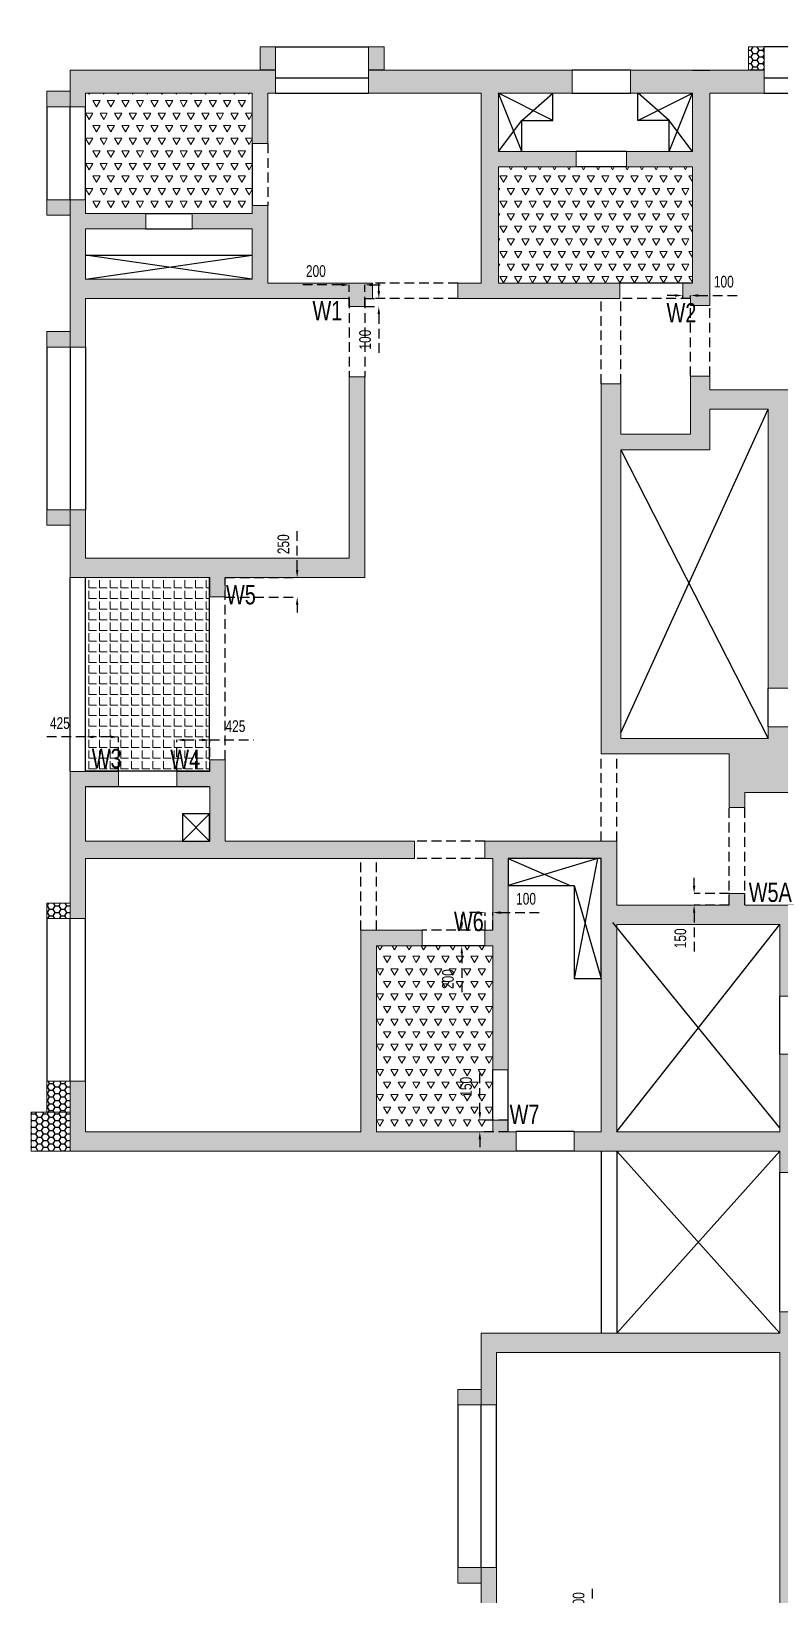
# Model space of a CAD drawing. Header units: millimetres. Extents: x 359 to 31976, y 188 to 48431.
# Drawn here: x 359 to 10009, y 28256 to 48431 of the extents above; entities that cross this region are included whole.
import ezdxf

# ---------------------------------------------------------------- set-up
doc = ezdxf.new("R2010")
doc.units = ezdxf.units.MM
doc.linetypes.add('HIDDEN', pattern=[0.375, 0.25, -0.125])
for name, color, linetype in [('$1$S-Non-Strl-RCW Hatch', 7, 'Continuous'), ('S-BEAM', 4, 'HIDDEN'), ('S-BEAM 1', 6, 'Continuous'), ('S-CUTOUT', 25, 'Continuous'), ('S-WALL HATCH', 251, 'Continuous')]:
    doc.layers.add(name, color=color, linetype=linetype)
for name, color, linetype, lineweight in [('A-WALL', 1, 'Continuous', 25), ("S-BEAM NO'S", 2, 'Continuous', 20), ('S-HATCH', 8, 'Continuous', 20), ('S-WALL', 100, 'Continuous', 20)]:
    doc.layers.add(name, color=color, linetype=linetype, lineweight=lineweight)
doc.styles.add('SOBHA', font='swisscl.ttf')
doc.dimstyles.new('S-100-2', dxfattribs={"dimscale": 100, "dimtxt": 1.5, "dimasz": 1, "dimexe": 0, "dimexo": 0, "dimgap": 1, "dimtad": 1, "dimdec": 0, "dimzin": 0, "dimdsep": 46, "dimtxsty": 'SOBHA', "dimcen": 0.0895, "dimclrd": 8, "dimclre": 8, "dimclrt": 2, "dimadec": 0, "dimazin": 0, "dimtfac": 1, "dimtdec": 0, "dimtofl": 0, "dimtmove": 0, "dimatfit": 3, "dimfxl": 0.18, "dimtolj": 1, "dimtzin": 0, "dimlwd": -1, "dimlwe": -1, "dimarcsym": 1})
pattern_1 = [(60, (1210198.22, -192215.66), (-93.75, 162.379763), [93.75, -93.75]), (120, (1210198.22, -192215.66), (-187.5, 1e-07), [93.75, -93.75]), (0, (1210151.34, -192134.47), (93.75, 162.379763), [93.75, -93.75])]
pattern_2 = [(0, (-733732.885, -65649.73), (75, 43.3012702), [50, -100]), (120, (-733732.885, -65649.73), (-75, 43.3012702), [50, -100]), (60, (-733732.885, -65649.73), (2e-14, 86.6025404), [-100, 50])]

# ---------------------------------------------------------------- blocks, each defined once
blk = doc.blocks.new('W02-TYP FRAM')
at = {"layer": '$1$S-Non-Strl-RCW Hatch', "linetype": 'Continuous', "ltscale": 500, "transparency": 33554687}
h = blk.add_hatch(dxfattribs=at)
h.set_pattern_fill('HONEY', color=25, scale=400)
h.set_pattern_definition(pattern_2)
h.paths.add_polyline_path([(463465, -231340), (463465, -230840), (463965, -230840), (463965, -231340)])
h.paths.add_polyline_path([(463465, -231340), (463465, -231040), (463065, -231040), (463065, -231340)])
h.paths.add_polyline_path([(460965, -231340), (460965, -231040), (460765, -231040), (460765, -231340)])
h = blk.add_hatch(dxfattribs=at)
h.set_pattern_fill('HONEY', color=25, scale=400)
h.set_pattern_definition(pattern_2)
h.paths.add_polyline_path([(456065, -231340), (456065, -231040), (455865, -231040), (455865, -231340)])
h.paths.add_polyline_path([(454665, -231340), (454665, -231040), (454465, -231040), (454465, -231340)])
h.paths.add_polyline_path([(452015, -231815), (451715, -231815), (451715, -231615), (452015, -231615)])
h.paths.add_polyline_path([(452015, -233215), (451715, -233215), (451715, -233015), (452015, -233015)])
h.paths.add_polyline_path([(452015, -234915), (451715, -234915), (451715, -234715), (452015, -234715)])
h.paths.add_polyline_path([(452015, -237015), (451715, -237015), (451715, -237215), (452015, -237215)])
h = blk.add_hatch(dxfattribs=at)
h.set_pattern_fill('HONEY', color=25, scale=400)
h.set_pattern_definition(pattern_2)
h.paths.add_polyline_path([(452015, -242290), (451715, -242290), (451715, -242090), (452015, -242090)])
h.paths.add_polyline_path([(452015, -244790), (451715, -244790), (451715, -244390), (452015, -244390)])
h.paths.add_polyline_path([(452015, -244790), (452015, -245290), (451515, -245290), (451515, -244790)])
h = blk.add_hatch(color=25, dxfattribs=at)
h.dxf.hatch_style = 1
h.paths.add_polyline_path([(457315, -248565), (457015, -248565), (457015, -248365), (457315, -248365)])
h.paths.add_polyline_path([(457315, -250665), (457015, -250665), (457015, -250865), (457315, -250865)])
at = {"layer": 'S-HATCH', "ltscale": 7.5}
h = blk.add_hatch(dxfattribs=at)
h.set_pattern_fill('TRIANG', color=8, scale=500)
h.set_pattern_definition(pattern_1)
h.paths.add_polyline_path([(452215, -233190), (454365, -233190), (454365, -231640), (452215, -231640)])
h = blk.add_hatch(dxfattribs=at)
h.set_pattern_fill('TRIANG', color=8, scale=500)
h.set_pattern_definition(pattern_1)
h.paths.add_polyline_path([(457540, -232590), (460040, -232590), (460040, -234090), (457540, -234090)])
h = blk.add_hatch(dxfattribs=at)
h.set_pattern_fill('ANGLE', color=8, scale=500)
h.set_pattern_definition([(0, (0, 0), (0, 137.5), [100, -37.5]), (90, (0, 0), (-137.5, 8e-15), [100, -37.5])])
h.paths.add_polyline_path([(452215, -237890), (453815, -237890), (453815, -240390), (452215, -240390)])
h = blk.add_hatch(dxfattribs=at)
h.set_pattern_fill('TRIANG', color=8, scale=500)
h.set_pattern_definition(pattern_1)
h.paths.add_polyline_path([(455965, -242640), (457465, -242640), (457465, -245040), (455965, -245040)])
at = {"layer": 'S-BEAM', "ltscale": 500}
for p, q in [((454565, -232290), (454565, -233090)), ((457015, -234090), (455915, -234090)), ((455615, -234290), (455615, -235300)), ((455815, -234290), (455815, -235300)), ((457015, -234290), (455915, -234290)), ((458865, -235390), (458865, -234290)), ((460015, -234290), (459105, -234290)), ((459115, -235390), (459115, -234290)), ((460015, -235290), (460015, -234380)), ((460265, -235290), (460265, -234380)), ((454015, -240240), (454015, -237890)), ((458865, -241290), (458865, -240165)), ((459065, -241290), (459065, -240165)), ((460515, -242115), (460515, -240855)), ((460715, -242115), (460715, -240855)), ((457365, -241290), (456455, -241290)), ((455765, -242440), (455765, -241515)), ((455965, -242440), (455965, -241515)), ((457365, -241515), (456455, -241515)), ((457365, -242440), (456555, -242440))]:
    blk.add_line(p, q, dxfattribs=at)
at = {"layer": 'S-BEAM 1', "color": 1, "ltscale": 500}
for p, q in [((454665, -231040, 0), (455865, -231040, 0)), ((463065, -231040, 0), (460965, -231040, 0)), ((458490, -231340), (459240, -231340)), ((454665, -231440), (455865, -231440)), ((460965, -231440), (463065, -231440)), ((454665, -231640), (455865, -231640)), ((458490, -231640), (459240, -231640)), ((460965, -231640), (463065, -231640)), ((451715, -231815, 0), (451715, -233015)), ((452015, -233015), (452015, -231815)), ((452215, -233015), (452215, -231815)), ((454365, -232290), (454365, -233090)), ((459190, -232390), (458540, -232390)), ((459190, -232590), (458540, -232590)), ((452990, -233190), (453590, -233190)), ((452990, -233390), (453590, -233390)), ((452215, -233730, 0), (454365, -233730, 0)), ((460015, -234090), (459105, -234090)), ((451715, -234915, 0), (451715, -237015, 0)), ((452015, -234915), (452015, -237015)), ((452215, -234915), (452215, -237015)), ((452015, -240390), (452015, -237890)), ((452215, -240390), (452215, -237890)), ((453815, -240240), (453815, -237890)), ((461015, -239815), (461015, -239315)), ((453815, -240390), (452215, -240390)), ((453815, -240590), (452215, -240590)), ((451715, -242290), (451715, -244390)), ((452015, -244390), (452015, -242290)), ((452215, -244390), (452215, -242290)), ((457365, -242640), (456555, -242640)), ((461165, -244040), (461165, -243290)), ((457465, -244890), (457465, -244240)), ((457665, -245040), (457665, -244240)), ((458515, -245040), (457765, -245040)), ((458515, -245290), (457765, -245290)), ((458865, -245290), (458865, -247640)), ((459065, -245290), (459065, -247640)), ((461165, -247365), (461165, -245565)), ((457015, -248565), (457015, -250665)), ((457315, -250665), (457315, -248565)), ((457515, -250665), (457515, -248565))]:
    blk.add_line(p, q, dxfattribs=at)
at = {"layer": 'S-BEAM 1', "color": 1, "ltscale": 500, "elevation": 0}
for points in [[(457840, -232390), (457840, -231990), (458240, -231990), (458240, -231640)], [(459740, -232390), (459740, -231990), (459338, -231990), (459338, -231640)]]:
    blk.add_lwpolyline(points, dxfattribs=at)
at = {"layer": 'S-CUTOUT', "color": 35}
for p, q in [((457840, -232390, 0), (457540, -231640, 0)), ((458240, -231990, 0), (457540, -231640, 0)), ((457840, -231990, 0), (458240, -231640, 0)), ((459338, -231990, 0), (460040, -231640, 0)), ((459740, -231990, 0), (459340, -231640, 0)), ((457540, -232390, 0), (457840, -231990, 0)), ((452215, -234040, 0), (454365, -233730, 0)), ((454365, -234040, 0), (452215, -233730, 0)), ((459115, -239892), (461015, -235715, 0)), ((459115, -236240), (461015, -239965)), ((453465, -240940, 0), (453815, -241290, 0)), ((453815, -240940, 0), (453465, -241290, 0)), ((461165, -244990, 0), (459015, -242340, 0)), ((459065, -245040), (461165, -242365, 0)), ((459065, -247640), (461165, -245290)), ((461165, -247640), (459065, -245290))]:
    blk.add_line(p, q, dxfattribs=at)
at = {"layer": 'S-CUTOUT', "color": 35, "elevation": 0}
for points in [[(459740, -232390), (460040, -231640)], [(460040, -232390), (459740, -231990)], [(458815, -241515), (457665, -241865)], [(457665, -241515), (458465, -241865)], [(458815, -241515), (458515, -243065)], [(458515, -241865), (458865, -243065)]]:
    blk.add_lwpolyline(points, dxfattribs=at)
at = {"layer": 'S-CUTOUT', "color": 1, "elevation": 0}
for points in [[(453815, -240940), (453465, -240940), (453465, -241290), (453815, -241290)], [(457665, -241515), (457665, -241865), (458515, -241865), (458515, -243065), (458865, -243065), (458865, -241515)]]:
    blk.add_lwpolyline(points, close=True, dxfattribs=at)
at = {"layer": 'S-WALL', "ltscale": 500, "elevation": 0}
for points in [[(454665, -231340), (454665, -231040), (454465, -231040), (454465, -231340)], [(456065, -231340), (456065, -231040), (455865, -231040), (455865, -231340)], [(460965, -231340), (460965, -231040), (460765, -231040), (460765, -231340)], [(452015, -231815), (451715, -231815), (451715, -231615), (452015, -231615)], [(452015, -233215), (451715, -233215), (451715, -233015), (452015, -233015)], [(452015, -234915), (451715, -234915), (451715, -234715), (452015, -234715)], [(452015, -237015), (451715, -237015), (451715, -237215), (452015, -237215)], [(452015, -244790), (451715, -244790), (451715, -244390), (452015, -244390)]]:
    blk.add_lwpolyline(points, close=True, dxfattribs=at)
at = {"layer": 'S-WALL', "ltscale": 500}
for points in [[(452015, -242290), (451715, -242290), (451715, -242090), (452015, -242090)], [(457315, -248565), (457015, -248565), (457015, -248365), (457315, -248365)], [(457315, -250665), (457015, -250665), (457015, -250865), (457315, -250865)]]:
    blk.add_lwpolyline(points, close=True, dxfattribs=at)
at = {"layer": 'S-WALL', "ltscale": 500, "elevation": 0}
blk.add_lwpolyline([(452015, -244790), (452015, -245290), (451515, -245290), (451515, -244790), (452015, -244790)], dxfattribs=at)
blk = doc.blocks.new('*D77')
at = {"layer": 'Defpoints', "color": 0, "linetype": 'Continuous', "ltscale": 500, "transparency": 16777216}
for p in [(4659, 44981), (4659, 44881), (4840, 44881)]:
    blk.add_point(p, dxfattribs=at)
at = {"layer": 'S-BEAM', "color": 8, "ltscale": 500, "transparency": 16777216}
for p, q in [((4840, 45081), (4840, 45181)), ((4659, 44981), (4840, 44981)), ((4659, 44881), (4840, 44881)), ((4840, 44781), (4840, 44223))]:
    blk.add_line(p, q, dxfattribs=at)
at = {"layer": 'S-BEAM', "color": 8, "linetype": 'Continuous', "ltscale": 500, "transparency": 16777216}
for points in [[(4823, 45081), (4856, 45081), (4840, 44981)], [(4823, 44781), (4856, 44781), (4840, 44881)]]:
    blk.add_solid(points, dxfattribs=at)
at = {"layer": 'S-BEAM', "color": 2, "linetype": 'Continuous', "ltscale": 500, "transparency": 16777216, "insert": (4663, 44452), "char_height": 150, "attachment_point": 5, "rotation": 90, "style": 'SOBHA'}
blk.add_mtext('\\A1;100', dxfattribs=at)
blk = doc.blocks.new('*D78')
at = {"layer": 'Defpoints', "color": 0, "linetype": 'Continuous', "ltscale": 500, "transparency": 16777216}
for p in [(4459, 45159), (4459, 44881), (4659, 44881)]:
    blk.add_point(p, dxfattribs=at)
at = {"layer": 'S-BEAM', "color": 8, "ltscale": 500, "transparency": 16777216}
for p, q in [((4359, 45159), (3797, 45159)), ((4459, 44881), (4459, 45159)), ((4659, 44881), (4659, 45159)), ((4759, 45159), (4859, 45159))]:
    blk.add_line(p, q, dxfattribs=at)
at = {"layer": 'S-BEAM', "color": 8, "linetype": 'Continuous', "ltscale": 500, "transparency": 16777216}
for points in [[(4359, 45175), (4359, 45142), (4459, 45159)], [(4759, 45175), (4759, 45142), (4659, 45159)]]:
    blk.add_solid(points, dxfattribs=at)
at = {"layer": 'S-BEAM', "color": 2, "linetype": 'Continuous', "ltscale": 500, "transparency": 16777216, "insert": (4028, 45336), "char_height": 150, "attachment_point": 5, "style": 'SOBHA'}
blk.add_mtext('\\A1;200', dxfattribs=at)
blk = doc.blocks.new('*D79')
at = {"layer": 'Defpoints', "color": 0, "linetype": 'Continuous', "ltscale": 500, "transparency": 16777216}
for p in [(8859, 45022), (8759, 44981), (8859, 44981)]:
    blk.add_point(p, dxfattribs=at)
at = {"layer": 'S-BEAM', "color": 8, "ltscale": 500, "transparency": 16777216}
for p, q in [((8659, 45022), (8559, 45022)), ((8759, 44981), (8759, 45022)), ((8859, 44981), (8859, 45022)), ((8959, 45022), (9517, 45022))]:
    blk.add_line(p, q, dxfattribs=at)
at = {"layer": 'S-BEAM', "color": 8, "linetype": 'Continuous', "ltscale": 500, "transparency": 16777216}
for points in [[(8659, 45038), (8659, 45005), (8759, 45022)], [(8959, 45038), (8959, 45005), (8859, 45022)]]:
    blk.add_solid(points, dxfattribs=at)
at = {"layer": 'S-BEAM', "color": 2, "linetype": 'Continuous', "ltscale": 500, "transparency": 16777216, "insert": (9288, 45199), "char_height": 150, "attachment_point": 5, "style": 'SOBHA'}
blk.add_mtext('\\A1;100', dxfattribs=at)
blk = doc.blocks.new('*D80')
at = {"layer": 'Defpoints', "color": 0, "linetype": 'Continuous', "ltscale": 500, "transparency": 16777216}
for p in [(1059, 39326), (1059, 38881), (1484, 38881)]:
    blk.add_point(p, dxfattribs=at)
at = {"layer": 'S-BEAM', "color": 8, "ltscale": 500, "transparency": 16777216}
for p, q in [((1059, 39326), (495, 39326)), ((1059, 38881), (1059, 39326)), ((1384, 39326), (1159, 39326)), ((1484, 38881), (1484, 39326))]:
    blk.add_line(p, q, dxfattribs=at)
at = {"layer": 'S-BEAM', "color": 8, "linetype": 'Continuous', "ltscale": 500, "transparency": 16777216}
for points in [[(1159, 39342), (1159, 39309), (1059, 39326)], [(1384, 39342), (1384, 39309), (1484, 39326)]]:
    blk.add_solid(points, dxfattribs=at)
at = {"layer": 'S-BEAM', "color": 2, "linetype": 'Continuous', "ltscale": 500, "transparency": 16777216, "insert": (727, 39503), "char_height": 150, "attachment_point": 5, "style": 'SOBHA'}
blk.add_mtext('\\A1;425', dxfattribs=at)
blk = doc.blocks.new('*D81')
at = {"layer": 'Defpoints', "color": 0, "linetype": 'Continuous', "ltscale": 500, "transparency": 16777216}
for p in [(2659, 39287), (2234, 38881), (2659, 38881)]:
    blk.add_point(p, dxfattribs=at)
at = {"layer": 'S-BEAM', "color": 8, "ltscale": 500, "transparency": 16777216}
for p, q in [((2234, 38881), (2234, 39287)), ((2334, 39287), (2559, 39287)), ((2659, 38881), (2659, 39287)), ((2659, 39287), (3223, 39287))]:
    blk.add_line(p, q, dxfattribs=at)
at = {"layer": 'S-BEAM', "color": 8, "linetype": 'Continuous', "ltscale": 500, "transparency": 16777216}
for points in [[(2334, 39303), (2334, 39270), (2234, 39287)], [(2559, 39303), (2559, 39270), (2659, 39287)]]:
    blk.add_solid(points, dxfattribs=at)
at = {"layer": 'S-BEAM', "color": 2, "linetype": 'Continuous', "ltscale": 500, "transparency": 16777216, "insert": (2991, 39464), "char_height": 150, "attachment_point": 5, "style": 'SOBHA'}
blk.add_mtext('\\A1;425', dxfattribs=at)
blk = doc.blocks.new('*D82')
at = {"layer": 'Defpoints', "color": 0, "linetype": 'Continuous', "ltscale": 500, "transparency": 16777216}
for p in [(2859, 41381), (3787, 41381), (2859, 41131)]:
    blk.add_point(p, dxfattribs=at)
at = {"layer": 'S-BEAM', "color": 8, "ltscale": 500, "transparency": 16777216}
for p, q in [((3787, 41481), (3787, 42043)), ((2859, 41381), (3787, 41381)), ((2859, 41131), (3787, 41131)), ((3787, 41031), (3787, 40931))]:
    blk.add_line(p, q, dxfattribs=at)
at = {"layer": 'S-BEAM', "color": 8, "linetype": 'Continuous', "ltscale": 500, "transparency": 16777216}
for points in [[(3770, 41481), (3803, 41481), (3787, 41381)], [(3770, 41031), (3803, 41031), (3787, 41131)]]:
    blk.add_solid(points, dxfattribs=at)
at = {"layer": 'S-BEAM', "color": 2, "linetype": 'Continuous', "ltscale": 500, "transparency": 16777216, "insert": (3610, 41812), "char_height": 150, "attachment_point": 5, "rotation": 90, "style": 'SOBHA'}
blk.add_mtext('\\A1;250', dxfattribs=at)
blk = doc.blocks.new('*D83')
at = {"layer": 'Defpoints', "color": 0, "linetype": 'Continuous', "ltscale": 500, "transparency": 16777216}
for p in [(6309, 37059), (6209, 36831), (6309, 36831)]:
    blk.add_point(p, dxfattribs=at)
at = {"layer": 'S-BEAM', "color": 8, "ltscale": 500, "transparency": 16777216}
for p, q in [((6109, 37059), (6009, 37059)), ((6209, 36831), (6209, 37059)), ((6309, 36831), (6309, 37059)), ((6409, 37059), (6967, 37059))]:
    blk.add_line(p, q, dxfattribs=at)
at = {"layer": 'S-BEAM', "color": 8, "linetype": 'Continuous', "ltscale": 500, "transparency": 16777216}
for points in [[(6109, 37075), (6109, 37042), (6209, 37059)], [(6409, 37075), (6409, 37042), (6309, 37059)]]:
    blk.add_solid(points, dxfattribs=at)
at = {"layer": 'S-BEAM', "color": 2, "linetype": 'Continuous', "ltscale": 500, "transparency": 16777216, "insert": (6738, 37236), "char_height": 150, "attachment_point": 5, "style": 'SOBHA'}
blk.add_mtext('\\A1;100', dxfattribs=at)
blk = doc.blocks.new('*D84')
at = {"layer": 'Defpoints', "color": 0, "linetype": 'Continuous', "ltscale": 500, "transparency": 16777216}
for p in [(6209, 36831), (5909, 36631), (6209, 36631)]:
    blk.add_point(p, dxfattribs=at)
at = {"layer": 'S-BEAM', "color": 8, "ltscale": 500, "transparency": 16777216}
for p, q in [((5909, 36931), (5909, 37031)), ((6209, 36831), (5909, 36831)), ((6209, 36631), (5909, 36631)), ((5909, 36531), (5909, 35970))]:
    blk.add_line(p, q, dxfattribs=at)
at = {"layer": 'S-BEAM', "color": 8, "linetype": 'Continuous', "ltscale": 500, "transparency": 16777216}
for points in [[(5893, 36931), (5926, 36931), (5909, 36831)], [(5893, 36531), (5926, 36531), (5909, 36631)]]:
    blk.add_solid(points, dxfattribs=at)
at = {"layer": 'S-BEAM', "color": 2, "linetype": 'Continuous', "ltscale": 500, "transparency": 16777216, "insert": (5732, 36200), "char_height": 150, "attachment_point": 5, "rotation": 90, "style": 'SOBHA'}
blk.add_mtext('\\A1;200', dxfattribs=at)
blk = doc.blocks.new('*D85')
at = {"layer": 'Defpoints', "color": 0, "linetype": 'Continuous', "ltscale": 500, "transparency": 16777216}
for p in [(6142, 34381), (6509, 34381), (6509, 34231)]:
    blk.add_point(p, dxfattribs=at)
at = {"layer": 'S-BEAM', "color": 8, "ltscale": 500, "transparency": 16777216}
for p, q in [((6142, 34481), (6142, 35040)), ((6509, 34381), (6142, 34381)), ((6509, 34231), (6142, 34231)), ((6142, 34131), (6142, 34031))]:
    blk.add_line(p, q, dxfattribs=at)
at = {"layer": 'S-BEAM', "color": 8, "linetype": 'Continuous', "ltscale": 500, "transparency": 16777216}
for points in [[(6126, 34481), (6159, 34481), (6142, 34381)], [(6126, 34131), (6159, 34131), (6142, 34231)]]:
    blk.add_solid(points, dxfattribs=at)
at = {"layer": 'S-BEAM', "color": 2, "linetype": 'Continuous', "ltscale": 500, "transparency": 16777216, "insert": (5965, 34811), "char_height": 150, "attachment_point": 5, "rotation": 90, "style": 'SOBHA'}
blk.add_mtext('\\A1;150', dxfattribs=at)
blk = doc.blocks.new('*D86')
at = {"layer": 'Defpoints', "color": 0, "linetype": 'Continuous', "ltscale": 500, "transparency": 16777216}
for p in [(7593, 27731), (7709, 27731), (7709, 27631)]:
    blk.add_point(p, dxfattribs=at)
at = {"layer": 'S-BEAM', "color": 8, "ltscale": 500, "transparency": 16777216}
for p, q in [((7593, 27831), (7593, 28390)), ((7709, 27731), (7593, 27731)), ((7709, 27631), (7593, 27631)), ((7593, 27531), (7593, 27431))]:
    blk.add_line(p, q, dxfattribs=at)
at = {"layer": 'S-BEAM', "color": 8, "linetype": 'Continuous', "ltscale": 500, "transparency": 16777216}
for points in [[(7576, 27831), (7609, 27831), (7593, 27731)], [(7576, 27531), (7609, 27531), (7593, 27631)]]:
    blk.add_solid(points, dxfattribs=at)
at = {"layer": 'S-BEAM', "color": 2, "linetype": 'Continuous', "ltscale": 500, "transparency": 16777216, "insert": (7416, 28161), "char_height": 150, "attachment_point": 5, "rotation": 90, "style": 'SOBHA'}
blk.add_mtext('\\A1;100', dxfattribs=at)
blk = doc.blocks.new('*D132')
at = {"layer": 'Defpoints', "color": 0, "linetype": 'Continuous', "ltscale": 500, "transparency": 16777216}
for p in [(8905, 37156), (9359, 37306), (9359, 37156)]:
    blk.add_point(p, dxfattribs=at)
at = {"layer": 'S-BEAM', "color": 8, "ltscale": 500, "transparency": 16777216}
for p, q in [((8905, 37406), (8905, 37506)), ((9359, 37306), (8905, 37306)), ((9359, 37156), (8905, 37156)), ((8905, 37056), (8905, 36498))]:
    blk.add_line(p, q, dxfattribs=at)
at = {"layer": 'S-BEAM', "color": 8, "linetype": 'Continuous', "ltscale": 500, "transparency": 16777216}
for points in [[(8889, 37406), (8922, 37406), (8905, 37306)], [(8889, 37056), (8922, 37056), (8905, 37156)]]:
    blk.add_solid(points, dxfattribs=at)
at = {"layer": 'S-BEAM', "color": 2, "linetype": 'Continuous', "ltscale": 500, "transparency": 16777216, "insert": (8728, 36727), "char_height": 150, "attachment_point": 5, "rotation": 90, "style": 'SOBHA'}
blk.add_mtext('\\A1;150', dxfattribs=at)

msp = doc.modelspace()

# ---------------------------------------------------------------- hatches: boundary and pattern name
at = {"layer": 'S-WALL HATCH', "ltscale": 7.5, "transparency": 33554687}
h = msp.add_hatch(color=251, dxfattribs=at)
h.dxf.hatch_style = 1
h.paths.add_polyline_path([(6558.9, 16881.5), (6458.9, 16881.5), (6458.9, 17831.5), (6258.9, 17831.5), (6258.9, 16881.5), (4758.9, 16881.5), (4758.9, 19281.5), (4758.9, 19481.5), (4558.9, 19481.5), (4558.9, 16881.5), (1058.9, 16881.5), (1058.9, 17631.5), (858.9, 17631.5), (858.9, 16881.5), (858.9, 16581.5), (6558.9, 16581.5)])
h.paths.add_polyline_path([(8808.9, 19131.5), (7958.9, 19131.5), (7958.9, 20731.5), (7708.9, 20731.5), (7708.9, 19481.5), (6508.9, 19481.5), (6508.9, 20731.5), (6258.9, 20731.5), (6258.9, 20506.5), (6258.9, 19481.5), (5668.9, 19481.5), (5668.9, 19281.5), (6258.9, 19281.5), (6258.9, 18481.5), (6458.9, 18481.5), (6458.9, 19281.5), (7708.9, 19281.5), (7708.9, 18881.5), (8608.9, 18881.5), (8608.9, 16881.5), (8092, 16881.5), (8092, 16581.5), (8808.9, 16581.5), (8983.9, 16581.5), (8983.9, 16781.5), (8808.9, 16781.5), (8808.9, 18931.5)])
h.paths.add_polyline_path([(5248.9, 20731.5), (4658.9, 20731.5), (4658.9, 22471.5), (4458.9, 22471.5), (4458.9, 20731.5), (1058.9, 20731.5), (1058.9, 21356.5), (858.9, 21356.5), (858.9, 19731.5), (1058.9, 19731.5), (1058.9, 20506.5), (5248.9, 20506.5)])
h.paths.add_polyline_path([(10658.9, 24131.5), (10408.9, 24131.5), (10408.9, 23881.5), (10408.9, 23631.5), (10408.9, 22081.5), (7958.9, 22081.5), (7958.9, 22671.5), (7708.9, 22671.5), (7708.9, 21831.5), (7958.9, 21831.5), (10408.9, 21831.5), (10408.9, 20481.5), (10658.9, 20481.5)])
h.paths.add_polyline_path([(9608.9, 23881.5), (7958.9, 23881.5), (7958.9, 25931.5), (10408.9, 25931.5), (10408.9, 25631.5), (10658.9, 25631.5), (10658.9, 26131.5), (11374.4, 26131.5), (11374.4, 26381.5), (10208.9, 26381.5), (10008.9, 26381.5), (10008.9, 26181.5), (7908.9, 26181.5), (7708.9, 26181.5), (7708.9, 23481.5), (7958.9, 23481.5), (7958.9, 23631.5), (9608.9, 23631.5)])
h.paths.add_polyline_path([(4658.9, 24331.5), (2858.9, 24331.5), (2658.9, 24331.5), (858.9, 24331.5), (858.9, 24081.5), (858.9, 23456.5), (1058.9, 23456.5), (1058.9, 24081.5), (4458.9, 24081.5), (4458.9, 23381.5), (4658.9, 23381.5), (4658.9, 24081.5)])
h.paths.add_polyline_path([(6458.9, 27981.5), (6358.9, 27981.5), (6358.9, 28606.5), (6158.9, 28606.5), (6158.9, 27981.5), (858.9, 27981.5), (858.9, 27731.5), (858.9, 26831.5), (1108.9, 26831.5), (1108.9, 27031.5), (1108.9, 27731.5), (2658.9, 27731.5), (2658.9, 27031.5), (2658.9, 26831.5), (2658.9, 26681.5), (2858.9, 26681.5), (2858.9, 27731.5), (6458.9, 27731.5)])
h.paths.add_polyline_path([(10208.9, 31381.5), (10208.9, 31631.5), (10208.9, 31906.5), (10008.9, 31906.5), (10008.9, 31631.5), (6158.9, 31631.5), (6158.9, 31381.5), (6158.9, 30706.5), (6358.9, 30706.5), (6358.9, 31381.5), (10008.9, 31381.5), (10008.9, 27981.5), (7368.9, 27981.5), (7368.9, 27731.5), (7708.9, 27731.5), (7908.9, 27731.5), (10008.9, 27731.5), (10008.9, 27730.5), (10208.9, 27730.5), (10208.9, 27731.5), (10208.9, 27981.5)])
h.paths.add_polyline_path([(22458.9, 17306.5), (22258.9, 17306.5), (22258.9, 16881.5), (20658.9, 16881.5), (20458.9, 16881.5), (18108.9, 16881.5), (18108.9, 20756.5), (18758.9, 20756.5), (18758.9, 20956.5), (18058.9, 20956.5), (18058.9, 21071.5), (17858.9, 21071.5), (17858.9, 20956.5), (17858.9, 18031.5), (16958.9, 18031.5), (16958.9, 17831.5), (17858.9, 17831.5), (17858.9, 16781.5), (17258.9, 16781.5), (17058.9, 16781.5), (17058.9, 16581.5), (17858.9, 16581.5), (22458.9, 16581.5)])
h.paths.add_polyline_path([(25308.9, 19181.5), (25308.9, 19581.5), (25108.9, 19581.5), (25108.9, 19181.5), (23408.9, 19181.5), (23408.9, 19632.1), (23208.9, 19632.1), (23208.9, 19181.5), (20658.9, 19181.5), (20658.9, 20731.5), (21448.9, 20731.5), (21448.9, 20956.5), (21358.9, 20956.5), (21358.9, 22721.5), (21158.9, 22721.5), (21158.9, 20956.5), (20458.9, 20956.5), (19858.9, 20956.5), (19858.9, 20756.5), (20458.9, 20756.5), (20458.9, 19181.5), (20458.9, 18931.5), (20658.9, 18931.5), (22258.9, 18931.5), (22258.9, 18506.5), (22458.9, 18506.5), (22458.9, 18931.5), (23208.9, 18931.5), (25308.9, 18931.5)])
h.paths.add_polyline_path([(25308.9, 21606.5), (25108.9, 21606.5), (25108.9, 20956.5), (23208.9, 20956.5), (22258.9, 20956.5), (22258.9, 20731.5), (23208.9, 20731.5), (23208.9, 20281.5), (23408.9, 20281.5), (23408.9, 20731.5), (25108.9, 20731.5), (25108.9, 20331.5), (25308.9, 20331.5)], flags=17)
h.paths.add_polyline_path([(25308.9, 24581.5), (23558.9, 24581.5), (23358.9, 24581.5), (21158.9, 24581.5), (21158.9, 24356.5), (21158.9, 23631.5), (21358.9, 23631.5), (21358.9, 24356.5), (25108.9, 24356.5), (25108.9, 23706.5), (25308.9, 23706.5), (25308.9, 24356.5)])
h.paths.add_polyline_path([(18058.9, 24791.5), (17858.9, 24791.5), (17858.9, 24131.5), (16158.9, 24131.5), (16158.9, 26181.5), (16258.9, 26181.5), (16258.9, 26381.5), (16158.9, 26381.5), (14058.9, 26381.5), (13174.4, 26381.5), (13174.4, 26131.5), (14058.9, 26131.5), (14308.9, 26131.5), (15908.9, 26131.5), (15908.9, 25081.5), (15108.9, 25081.5), (15108.9, 24881.5), (15908.9, 24881.5), (15908.9, 22331.5), (15758.9, 22331.5), (15758.9, 22081.5), (17858.9, 22081.5), (17858.9, 21981.5), (18058.9, 21981.5), (18058.9, 22081.5), (18058.9, 22331.5), (18058.9, 22431.5), (17858.9, 22431.5), (17858.9, 22331.5), (16158.9, 22331.5), (16158.9, 23931.5), (17858.9, 23931.5), (17858.9, 23241.5), (18058.9, 23241.5)])
h.paths.add_polyline_path([(14308.9, 22081.5), (15048.9, 22081.5), (15048.9, 22331.5), (14308.9, 22331.5), (14308.9, 24881.5), (14308.9, 25081.5), (14308.9, 25206.5), (14058.9, 25206.5), (14058.9, 16581.5), (14308.9, 16581.5), (14308.9, 17831.5), (14308.9, 18031.5)])
h.paths.add_polyline_path([(25308.9, 28881.5), (25108.9, 28881.5), (25108.9, 28231.5), (20318.9, 28231.5), (20318.9, 27981.5), (23358.9, 27981.5), (23558.9, 27981.5), (25308.9, 27981.5)])
h.paths.add_polyline_path([(25308.9, 31881.5), (19858.9, 31881.5), (19658.9, 31881.5), (19658.9, 31631.5), (21258.9, 31631.5), (21258.9, 31181.5), (19458.9, 31181.5), (19458.9, 30981.5), (21258.9, 30981.5), (21258.9, 29431.5), (20218.9, 29431.5), (20218.9, 29231.5), (21458.9, 29231.5), (21458.9, 31631.5), (25108.9, 31631.5), (25108.9, 30981.5), (25308.9, 30981.5)])
h.paths.add_polyline_path([(25308.9, 35931.5), (25058.9, 35931.5), (25058.9, 35231.5), (22458.9, 35231.5), (22258.9, 35231.5), (19858.9, 35231.5), (19658.9, 35231.5), (19658.9, 34981.5), (19858.9, 34981.5), (25308.9, 34981.5)])
h.paths.add_polyline_path([(23558.9, 37606.5), (25058.9, 37606.5), (25058.9, 37431.5), (25308.9, 37431.5), (25308.9, 37906.5), (23508.9, 37906.5), (23308.9, 37906.5), (23308.9, 37006.5), (22258.9, 37006.5), (19558.9, 37006.5), (19558.9, 36781.5), (19658.9, 36781.5), (19658.9, 36191.5), (19858.9, 36191.5), (19858.9, 36781.5), (22258.9, 36781.5), (22458.9, 36781.5), (23558.9, 36781.5)])
h.paths.add_polyline_path([(25308.9, 40656.5), (25308.9, 41256.5), (25108.9, 41256.5), (25108.9, 40656.5), (23308.9, 40656.5), (21708.9, 40656.5), (21708.9, 42971.5), (21508.9, 42971.5), (21508.9, 40406.5), (23308.9, 40406.5), (23508.9, 40406.5), (25308.9, 40406.5)])
h.paths.add_polyline_path([(25308.9, 44881.5), (25108.9, 44881.5), (25108.9, 44231.1), (21508.9, 44231.1), (21308.9, 44231.1), (21308.9, 44006.5), (21508.9, 44006.5), (21708.9, 44006.5), (25108.9, 44006.5), (25108.9, 43356.5), (25308.9, 43356.5)])
h.paths.add_polyline_path([(25308.9, 47931.5), (21308.9, 47931.5), (19608.9, 47931.5), (19608.9, 47631.5), (21308.9, 47631.5), (21308.9, 46281.5), (20208.9, 46281.5), (20208.9, 46831.5), (19558.9, 46831.5), (19558.9, 46631.5), (20008.9, 46631.5), (20008.9, 45141.5), (20208.9, 45141.5), (20208.9, 46031.5), (21308.9, 46031.5), (21308.9, 45241.5), (21508.9, 45241.5), (21508.9, 47631.5), (25108.9, 47631.5), (25108.9, 46981.5), (25308.9, 46981.5)])
h.paths.add_polyline_path([(20208.9, 44231.5), (20008.9, 44231.5), (18458.9, 44231.5), (18458.9, 46631.5), (18908.9, 46631.5), (18908.9, 46831.5), (18458.9, 46831.5), (18458.9, 47631.5), (18858.9, 47631.5), (18858.9, 47931.5), (18458.9, 47931.5), (18208.9, 47931.5), (18208.9, 46981.5), (17708.9, 46981.5), (17708.9, 46781.5), (18208.9, 46781.5), (18208.9, 46631.5), (18208.9, 45281.5), (18208.9, 45081.5), (18208.9, 44231.5), (18208.9, 43881.5), (18458.9, 43881.5), (18458.9, 44006.5), (20208.9, 44006.5)])
h.paths.add_polyline_path([(12808.9, 46781.5), (13358.9, 46781.5), (13358.9, 46981.5), (12808.9, 46981.5), (12808.9, 47931.5), (11908.9, 47931.5), (11908.9, 47631.5), (12508.9, 47631.5), (12508.9, 43806.5), (9108.9, 43806.5), (9108.9, 43981.5), (8858.9, 43981.5), (8858.9, 43231.5), (7958.9, 43231.5), (7958.9, 43881.5), (7708.9, 43881.5), (7708.9, 39106.5), (7958.9, 39106.5), (9358.9, 39106.5), (9358.9, 38416.5), (9558.9, 38416.5), (9558.9, 38606.5), (10258.9, 38606.5), (10258.9, 38906.5), (10158.9, 38906.5), (10158.9, 39456.5), (9858.9, 39456.5), (9858.9, 39306.5), (9558.9, 39306.5), (7958.9, 39306.5), (7958.9, 43031.5), (8858.9, 43031.5), (9108.9, 43031.5), (9108.9, 43556.5), (9858.9, 43556.5), (9858.9, 39956.5), (10158.9, 39956.5), (10158.9, 40456.5), (10158.9, 40656.5), (10158.9, 43556.5), (12508.9, 43556.5), (12508.9, 40656.5), (12508.9, 40456.5), (12808.9, 40456.5), (12808.9, 40656.5)])
h.paths.add_polyline_path([(9808.9, 47931.5), (8083.9, 47931.5), (8083.9, 47631.5), (8883.9, 47631.5), (8883.9, 46881.5), (8033.9, 46881.5), (8033.9, 46681.5), (8883.9, 46681.5), (8883.9, 45181.5), (8858.9, 45181.5), (8858.9, 44981.5), (8858.9, 44891.5), (9108.9, 44891.5), (9108.9, 47631.5), (9808.9, 47631.5)])
h.paths.add_polyline_path([(7333.9, 47931.5), (6383.9, 47931.5), (4708.9, 47931.5), (4708.9, 47631.5), (6158.9, 47631.5), (6158.9, 45181.5), (5858.9, 45181.5), (5858.9, 44981.5), (7948.9, 44981.5), (7948.9, 45181.5), (6383.9, 45181.5), (6383.9, 46681.5), (7383.9, 46681.5), (7383.9, 46881.5), (6383.9, 46881.5), (6383.9, 47631.5), (7333.9, 47631.5)])
h.paths.add_polyline_path([(4758.9, 45181.5), (3408.9, 45181.5), (3408.9, 46181.5), (3208.9, 46181.5), (3208.9, 46081.5), (2433.9, 46081.5), (2433.9, 45881.5), (3208.9, 45881.5), (3208.9, 45231.5), (1058.9, 45231.5), (1058.9, 45881.5), (1833.9, 45881.5), (1833.9, 46081.5), (1058.9, 46081.5), (1058.9, 46256.5), (858.9, 46256.5), (858.9, 45231.5), (858.9, 44981.5), (858.9, 44356.5), (1058.9, 44356.5), (1058.9, 44981.5), (3408.9, 44981.5), (4458.9, 44981.5), (4658.9, 44981.5), (4758.9, 44981.5)])
h.paths.add_polyline_path([(3508.9, 47931.5), (858.9, 47931.5), (858.9, 47631.5), (858.9, 47456.5), (1058.9, 47456.5), (1058.9, 47631.5), (3208.9, 47631.5), (3208.9, 46981.5), (3408.9, 46981.5), (3408.9, 47631.5), (3508.9, 47631.5)])
h.paths.add_polyline_path([(4658.9, 41631.5), (4658.9, 43971.5), (4458.9, 43971.5), (4458.9, 41631.5), (1058.9, 41631.5), (1058.9, 42256.5), (858.9, 42256.5), (858.9, 41631.5), (858.9, 41381.5), (2658.9, 41381.5), (2858.9, 41381.5), (4658.9, 41381.5)])
h.paths.add_polyline_path([(5298.9, 37981.5), (2858.9, 37981.5), (2858.9, 39031.5), (2658.9, 39031.5), (2658.9, 38881.5), (2658.9, 38681.5), (2658.9, 37981.5), (1058.9, 37981.5), (1058.9, 38681.5), (1058.9, 38881.5), (858.9, 38881.5), (858.9, 36981.5), (1058.9, 36981.5), (1058.9, 37756.5), (5298.9, 37756.5)])
h.paths.add_polyline_path([(6608.9, 34231.5), (6508.9, 34231.5), (6308.9, 34231.5), (4808.9, 34231.5), (4808.9, 36631.5), (5398.9, 36631.5), (5398.9, 36831.5), (4608.9, 36831.5), (4608.9, 34231.5), (1058.9, 34231.5), (1058.9, 34881.5), (858.9, 34881.5), (858.9, 34231.5), (858.9, 33981.5), (6608.9, 33981.5)])
h.paths.add_polyline_path([(10208.9, 35231.5), (10008.9, 35231.5), (10008.9, 34231.5), (7908.9, 34231.5), (7908.9, 36906.5), (10008.9, 36906.5), (10008.9, 35981.5), (10208.9, 35981.5), (10208.9, 36906.5), (10208.9, 37156.5), (9558.9, 37156.5), (9358.9, 37156.5), (7908.9, 37156.5), (7908.9, 37756.5), (7908.9, 37981.5), (6208.9, 37981.5), (6208.9, 37756.5), (6308.9, 37756.5), (6308.9, 36831.5), (6308.9, 36631.5), (6308.9, 35031.5), (6508.9, 35031.5), (6508.9, 37756.5), (7708.9, 37756.5), (7708.9, 34231.5), (7358.9, 34231.5), (7358.9, 33981.5), (7858.9, 33981.5), (10008.9, 33981.5), (10008.9, 33706.5), (10208.9, 33706.5)])
h = msp.add_hatch(dxfattribs=at)
h.set_pattern_fill('ZIGZAG', color=251, scale=500)
h.set_pattern_definition([(0, (1058.87, 17831.47), (62.5, 62.5), [62.5, -62.5]), (90, (1121.37, 17831.47), (-62.5, 62.5), [62.5, -62.5])])
h.paths.add_polyline_path([(20458.9, 18031.5), (20658.9, 18031.5), (20658.9, 17881.5), (20458.9, 17881.5)])
h.paths.add_polyline_path([(20658.9, 18931.5), (20458.9, 18931.5), (20458.9, 18831.5), (20658.9, 18831.5)])
h.paths.add_polyline_path([(14308.9, 18031.5), (14858.9, 18031.5), (14858.9, 17831.5), (14308.9, 17831.5)])
h.paths.add_polyline_path([(8908.9, 19131.5), (8808.9, 19131.5), (8808.9, 18931.5), (8908.9, 18931.5)])
h.paths.add_polyline_path([(6258.9, 20506.5), (6158.9, 20506.5), (6158.9, 20731.5), (6258.9, 20731.5)])
h.paths.add_polyline_path([(4858.9, 19481.5), (4758.9, 19481.5), (4758.9, 19281.5), (4858.9, 19281.5)])
h.paths.add_polyline_path([(2233.9, 27031.5), (2658.9, 27031.5), (2658.9, 26831.5), (2233.9, 26831.5)])
h.paths.add_polyline_path([(1483.9, 26831.5), (1108.9, 26831.5), (1108.9, 27031.5), (1483.9, 27031.5)])
h.paths.add_polyline_path([(2658.9, 24581.5), (2858.9, 24581.5), (2858.9, 24331.5), (2658.9, 24331.5)])
h.paths.add_polyline_path([(7708.9, 26521.5), (7908.9, 26521.5), (7908.9, 26181.5), (7708.9, 26181.5)])
h.paths.add_polyline_path([(7708.9, 27731.5), (7908.9, 27731.5), (7908.9, 27631.5), (7708.9, 27631.5)])
h.paths.add_polyline_path([(14058.9, 26131.5), (14308.9, 26131.5), (14308.9, 25956.5), (14058.9, 25956.5)])
h.paths.add_polyline_path([(14308.9, 25081.5), (14458.9, 25081.5), (14458.9, 24881.5), (14308.9, 24881.5)])
h.paths.add_polyline_path([(17858.3, 26181.5), (17468.9, 26181.5), (17468.9, 26381.5), (17858.3, 26381.5)])
h.paths.add_polyline_path([(12358.9, 28781.5), (12558.9, 28781.5), (12558.9, 28281.5), (12358.9, 28281.5)])
h.paths.add_polyline_path([(12558.9, 30281.5), (12358.9, 30281.5), (12358.9, 29781.5), (12558.9, 29781.5)])
h.paths.add_polyline_path([(12558.9, 31081.5), (12358.9, 31081.5), (12358.9, 30581.5), (12558.9, 30581.5)])
h.paths.add_polyline_path([(12558.9, 32581.5), (12358.9, 32581.5), (12358.9, 32081.5), (12558.9, 32081.5)])
h.paths.add_polyline_path([(12558.9, 32881.5), (12358.9, 32881.5), (12358.9, 33381.5), (12558.9, 33381.5)])
h.paths.add_polyline_path([(12558.9, 34881.5), (12358.9, 34881.5), (12358.9, 34381.5), (12558.9, 34381.5)])
h.paths.add_polyline_path([(12558.9, 35181.5), (12358.9, 35181.5), (12358.9, 36706.5), (12558.9, 36706.5)])
h.paths.add_polyline_path([(9358.9, 37306.5), (9558.9, 37306.5), (9558.9, 37156.5), (9358.9, 37156.5)])
h.paths.add_polyline_path([(6308.9, 34381.5), (6508.9, 34381.5), (6508.9, 34231.5), (6308.9, 34231.5)])
h.paths.add_polyline_path([(2658.9, 38881.5), (2233.9, 38881.5), (2233.9, 38681.5), (2658.9, 38681.5)])
h.paths.add_polyline_path([(1058.9, 38881.5), (1483.9, 38881.5), (1483.9, 38681.5), (1058.9, 38681.5)])
h.paths.add_polyline_path([(2658.9, 41381.5), (2858.9, 41381.5), (2858.9, 41131.5), (2658.9, 41131.5)])
h.paths.add_polyline_path([(10158.9, 40656.5), (10833.9, 40656.5), (10833.9, 40456.5), (10158.9, 40456.5)])
h.paths.add_polyline_path([(12508.9, 40656.5), (11833.9, 40656.5), (11833.9, 40456.5), (12508.9, 40456.5)])
h.paths.add_polyline_path([(12808.9, 40656.5), (12908.9, 40656.5), (12908.9, 40456.5), (12808.9, 40456.5)])
h.paths.add_polyline_path([(14158.9, 40656.5), (14058.9, 40656.5), (14058.9, 40456.5), (14158.9, 40456.5)])
h.paths.add_polyline_path([(18158.9, 38606.5), (17518.9, 38606.5), (17518.9, 38806.5), (18158.9, 38806.5)])
h.paths.add_polyline_path([(16258.9, 38806.5), (16408.9, 38806.5), (16408.9, 38606.5), (16258.9, 38606.5)])
h.paths.add_polyline_path([(19858.9, 35231.5), (19658.9, 35231.5), (19658.9, 35381.5), (19858.9, 35381.5)])
h.paths.add_polyline_path([(19858.9, 34981.5), (19658.9, 34981.5), (19658.9, 34881.5), (19858.9, 34881.5)])
h.paths.add_polyline_path([(19658.9, 33281.5), (19858.9, 33281.5), (19858.9, 33381.5), (19658.9, 33381.5)])
h.paths.add_polyline_path([(19658.9, 32981.5), (19858.9, 32981.5), (19858.9, 32731.5), (19658.9, 32731.5)])
h.paths.add_polyline_path([(22258.9, 35681.5), (22458.9, 35681.5), (22458.9, 35231.5), (22258.9, 35231.5)])
h.paths.add_polyline_path([(22258.9, 36331.5), (22458.9, 36331.5), (22458.9, 36781.5), (22258.9, 36781.5)])
h.paths.add_polyline_path([(23508.9, 37906.5), (23308.9, 37906.5), (23308.9, 38106.5), (23508.9, 38106.5)])
h.paths.add_polyline_path([(23308.9, 40406.5), (23508.9, 40406.5), (23508.9, 40206.5), (23308.9, 40206.5)])
h.paths.add_polyline_path([(21708.9, 44006.5), (21508.9, 44006.5), (21508.9, 43906.5), (21708.9, 43906.5)])
h.paths.add_polyline_path([(21508.9, 44231.1), (21308.9, 44231.1), (21308.9, 44356.5), (21508.9, 44356.5)])
h.paths.add_polyline_path([(20008.9, 44231.5), (20208.9, 44231.5), (20208.9, 44356.5), (20008.9, 44356.5)])
h.paths.add_polyline_path([(18208.9, 45281.5), (18108.9, 45281.5), (18108.9, 45081.5), (18208.9, 45081.5)])
h.paths.add_polyline_path([(17008.9, 45281.5), (17308.9, 45281.5), (17308.9, 45081.5), (17008.9, 45081.5)])
h.paths.add_polyline_path([(16108.9, 45281.5), (16008.9, 45281.5), (16008.9, 45081.5), (16108.9, 45081.5)])
h.paths.add_polyline_path([(8858.9, 44981.5), (8758.9, 44981.5), (8758.9, 45181.5), (8858.9, 45181.5)])
h.paths.add_polyline_path([(4458.9, 44981.5), (4658.9, 44981.5), (4658.9, 44881.5), (4458.9, 44881.5)])
h.paths.add_polyline_path([(6308.9, 36831.5), (6208.9, 36831.5), (6208.9, 36631.5), (6308.9, 36631.5)])
h.paths.add_polyline_path([(19858.9, 31881.5), (19658.9, 31881.5), (19658.9, 31981.5), (19858.9, 31981.5)])
h.paths.add_polyline_path([(23358.9, 27981.5), (23558.9, 27981.5), (23558.9, 27481.5), (23358.9, 27481.5)])
h.paths.add_polyline_path([(23558.9, 24581.5), (23358.9, 24581.5), (23358.9, 25081.5), (23558.9, 25081.5)])

# ---------------------------------------------------------------- linework, layer by layer
at = {"layer": 'A-WALL', "ltscale": 500}
msp.add_line((8883.9, 47931.5), (9108.9, 47931.5), dxfattribs=at)
at = {"layer": 'S-WALL', "color": 3}
for points in [[(858.9, 47631.5), (858.9, 47931.5), (3508.9, 47931.5), (3508.9, 47631.5), (3408.9, 47631.5), (3408.9, 46981.5), (3208.9, 46981.5), (3208.9, 47631.5), (1058.9, 47631.5), (1058.9, 47456.5), (858.9, 47456.5)], [(7948.9, 44981.5), (5858.9, 44981.5), (5858.9, 45181.5), (6158.9, 45181.5), (6158.9, 47631.5), (4708.9, 47631.5), (4708.9, 47931.5), (6383.9, 47931.5), (7333.9, 47931.5), (7333.9, 47631.5), (6383.9, 47631.5), (6383.9, 46881.5), (7383.9, 46881.5), (7383.9, 46681.5), (6383.9, 46681.5), (6383.9, 45181.5), (7948.9, 45181.5)], [(9808.9, 47631.5), (9108.9, 47631.5), (9108.9, 44891.5), (8858.9, 44891.5), (8858.9, 44981.5), (8758.9, 44981.5), (8758.9, 45181.5), (8883.9, 45181.5), (8883.9, 46681.5), (8033.9, 46681.5), (8033.9, 46881.5), (8883.9, 46881.5), (8883.9, 47631.5), (8083.9, 47631.5), (8083.9, 47931.5), (9808.9, 47931.5)], [(4658.9, 41631.5), (4658.9, 41381.5), (2858.9, 41381.5), (2858.9, 41131.5), (2658.9, 41131.5), (2658.9, 41381.5), (858.9, 41381.5), (858.9, 41631.5), (858.9, 42256.5), (1058.9, 42256.5), (1058.9, 41631.5), (4458.9, 41631.5), (4458.9, 43971.5), (4658.9, 43971.5)], [(2658.9, 37981.5), (1058.9, 37981.5), (1058.9, 38681.5), (1483.9, 38681.5), (1483.9, 38881.5), (858.9, 38881.5), (858.9, 36981.5), (1058.9, 36981.5), (1058.9, 37756.5), (5298.9, 37756.5), (5298.9, 37981.5), (2858.9, 37981.5), (2858.9, 39031.5), (2658.9, 39031.5), (2658.9, 38881.5), (2233.9, 38881.5), (2233.9, 38681.5), (2658.9, 38681.5)], [(1058.9, 34231.5), (4608.9, 34231.5), (4608.9, 36831.5), (5398.9, 36831.5), (5398.9, 36631.5), (4808.9, 36631.5), (4808.9, 34231.5), (6308.9, 34231.5), (6308.9, 34381.5), (6508.9, 34381.5), (6508.9, 34231.5), (6608.9, 34231.5), (6608.9, 33981.5), (858.9, 33981.5), (858.9, 34231.5), (858.9, 34881.5), (1058.9, 34881.5)], [(7908.9, 27731.5), (7908.9, 27631.5), (7708.9, 27631.5), (7708.9, 27731.5), (7368.9, 27731.5), (7368.9, 27981.5), (10008.9, 27981.5), (10008.9, 31381.5), (6358.9, 31381.5), (6358.9, 30706.5), (6158.9, 30706.5), (6158.9, 31381.5), (6158.9, 31631.5), (10008.9, 31631.5), (10008.9, 31906.5), (10208.9, 31906.5), (10208.9, 31631.5), (10208.9, 31381.5), (10208.9, 27981.5), (10208.9, 27731.5), (10208.9, 27631.5), (10008.9, 27631.5), (10008.9, 27731.5)], [(6358.9, 27981.5), (6458.9, 27981.5), (6458.9, 27731.5), (2858.9, 27731.5), (2858.9, 26681.5), (2658.9, 26681.5), (2658.9, 26831.5), (2233.9, 26831.5), (2233.9, 27031.5), (2658.9, 27031.5), (2658.9, 27731.5), (1108.9, 27731.5), (1108.9, 27031.5), (1483.9, 27031.5), (1483.9, 26831.5), (858.9, 26831.5), (858.9, 27731.5), (858.9, 27981.5), (6158.9, 27981.5), (6158.9, 28606.5), (6358.9, 28606.5)]]:
    msp.add_lwpolyline(points, close=True, dxfattribs=at)
for points in [[(1058.9, 45231.5), (3208.9, 45231.5), (3208.9, 45881.5), (2433.9, 45881.5), (2433.9, 46081.5), (3208.9, 46081.5), (3208.9, 46181.5), (3408.9, 46181.5), (3408.9, 45181.5), (4758.9, 45181.5), (4758.9, 44981.5), (4658.9, 44981.5), (4658.9, 44881.5), (4458.9, 44881.5), (4458.9, 44981.5), (3408.9, 44981.5), (1058.9, 44981.5), (1058.9, 44356.5), (858.9, 44356.5), (858.9, 44981.5), (858.9, 45231.5), (858.9, 46256.5), (1058.9, 46256.5), (1058.9, 46081.5), (1833.9, 46081.5), (1833.9, 45881.5), (1058.9, 45881.5), (1058.9, 45231.5)], [(10258.9, 38606.5), (9558.9, 38606.5), (9558.9, 38416.5), (9358.9, 38416.5), (9358.9, 39106.5), (7958.9, 39106.5), (7708.9, 39106.5), (7708.9, 43881.5), (7958.9, 43881.5), (7958.9, 43231.5), (8858.9, 43231.5), (8858.9, 43981.5), (9108.9, 43981.5), (9108.9, 43806.5), (12508.9, 43806.5)], [(10158.9, 39956.5), (9858.9, 39956.5), (9858.9, 43556.5), (9108.9, 43556.5), (9108.9, 43031.5), (8858.9, 43031.5), (7958.9, 43031.5), (7958.9, 39306.5), (9558.9, 39306.5), (9558.9, 39306.5), (9858.9, 39306.5), (9858.9, 39456.5), (10158.9, 39456.5)], [(10208.9, 37156.5), (9558.9, 37156.5), (9558.9, 37306.5), (9358.9, 37306.5), (9358.9, 37156.5), (7908.9, 37156.5), (7908.9, 37756.5), (7908.9, 37981.5), (6208.9, 37981.5), (6208.9, 37756.5), (6308.9, 37756.5), (6308.9, 36831.5), (6208.9, 36831.5), (6208.9, 36631.5), (6308.9, 36631.5), (6308.9, 35031.5), (6508.9, 35031.5), (6508.9, 37756.5), (7708.9, 37756.5), (7708.9, 34231.5), (7358.9, 34231.5), (7358.9, 33981.5), (7908.9, 33981.5), (10008.9, 33981.5), (10008.9, 33706.5), (10208.9, 33706.5)], [(10208.9, 35231.5), (10008.9, 35231.5), (10008.9, 34231.5), (7908.9, 34231.5), (7908.9, 36906.5), (10008.9, 36906.5)], [(10008.9, 36906.5), (10008.9, 35981.5), (10208.9, 35981.5)]]:
    msp.add_lwpolyline(points, dxfattribs=at)

# ---------------------------------------------------------------- block references
at = {"layer": 'S-BEAM'}
msp.add_blockref('W02-TYP FRAM', (-451156.5, 279271.9), dxfattribs=at)

# ---------------------------------------------------------------- texts
at = {"layer": "S-BEAM NO'S", "color": 3, "linetype": 'Continuous', "style": 'SOBHA'}
for s, p in [('W1', (3984.6, 44701, 0)), ('W2', (8550.1, 44673.5, 0)), ('W5', (2869.6, 41035.5, 0)), ('W3', (1138.6, 38922, 0)), ('W4', (2151.1, 38910.5, 0)), ('W5A', (9609.6, 37196.5, 0)), ('W6', (5808.6, 36820.5, 0)), ('W7', (6526.6, 34329.5, 0))]:
    msp.add_text(s, height=250, dxfattribs=at).set_placement(p)

# ---------------------------------------------------------------- dimensions: what is measured, and where the dimension line sits
at = {"layer": 'S-BEAM', "color": 41, "linetype": 'Continuous', "ltscale": 500, "true_color": 0xf4ee51}
for base, p1, p2, picture, middle in [((4458.9, 45158.7), (4658.9, 44881.5), (4458.9, 44881.5), '*D78', (4027.9, 45335.5)), ((8858.9, 45021.7), (8758.9, 44981.5), (8858.9, 44981.5), '*D79', (9288.2, 45198.5)), ((1058.9, 39325.7), (1483.9, 38881.5), (1058.9, 38881.5), '*D80', (727.1, 39502.5)), ((2658.9, 39286.7), (2233.9, 38881.5), (2658.9, 38881.5), '*D81', (2990.7, 39463.5)), ((6308.9, 37058.7), (6208.9, 36831.5), (6308.9, 36831.5), '*D83', (6738.2, 37235.5))]:
    dim = msp.add_linear_dim(base=base, p1=p1, p2=p2, dimstyle='S-100-2', dxfattribs=at)
    dim.commit()
    dim.dimension.update_dxf_attribs({"geometry": picture, "text_midpoint": middle})
for base, p1, p2, picture, middle in [((4839.8, 44881.5), (4658.9, 44981.5), (4658.9, 44881.5), '*D77', (4662.9, 44452.2)), ((8905.3, 37156.5), (9358.9, 37306.5), (9358.9, 37156.5), '*D132', (8728.4, 36727.2)), ((5909.3, 36631.5), (6208.9, 36831.5), (6208.9, 36631.5), '*D84', (5732.4, 36200.5)), ((6142.3, 34381.5), (6508.9, 34231.5), (6508.9, 34381.5), '*D85', (5965.4, 34810.8)), ((7592.8, 27731.5), (7708.9, 27631.5), (7708.9, 27731.5), '*D86', (7415.9, 28160.8))]:
    dim = msp.add_linear_dim(base=base, p1=p1, p2=p2, angle=90, dimstyle='S-100-2', dxfattribs=at)
    dim.commit()
    dim.dimension.update_dxf_attribs({"geometry": picture, "text_midpoint": middle})
dim = msp.add_aligned_dim(p1=(2858.9, 41131.5), p2=(2858.9, 41381.5), distance=-927.9, dimstyle='S-100-2', dxfattribs=at)
dim.commit()
dim.dimension.update_dxf_attribs({"geometry": '*D82', "text_midpoint": (3609.9, 41812.4)})

doc.saveas('drawing.dxf')
